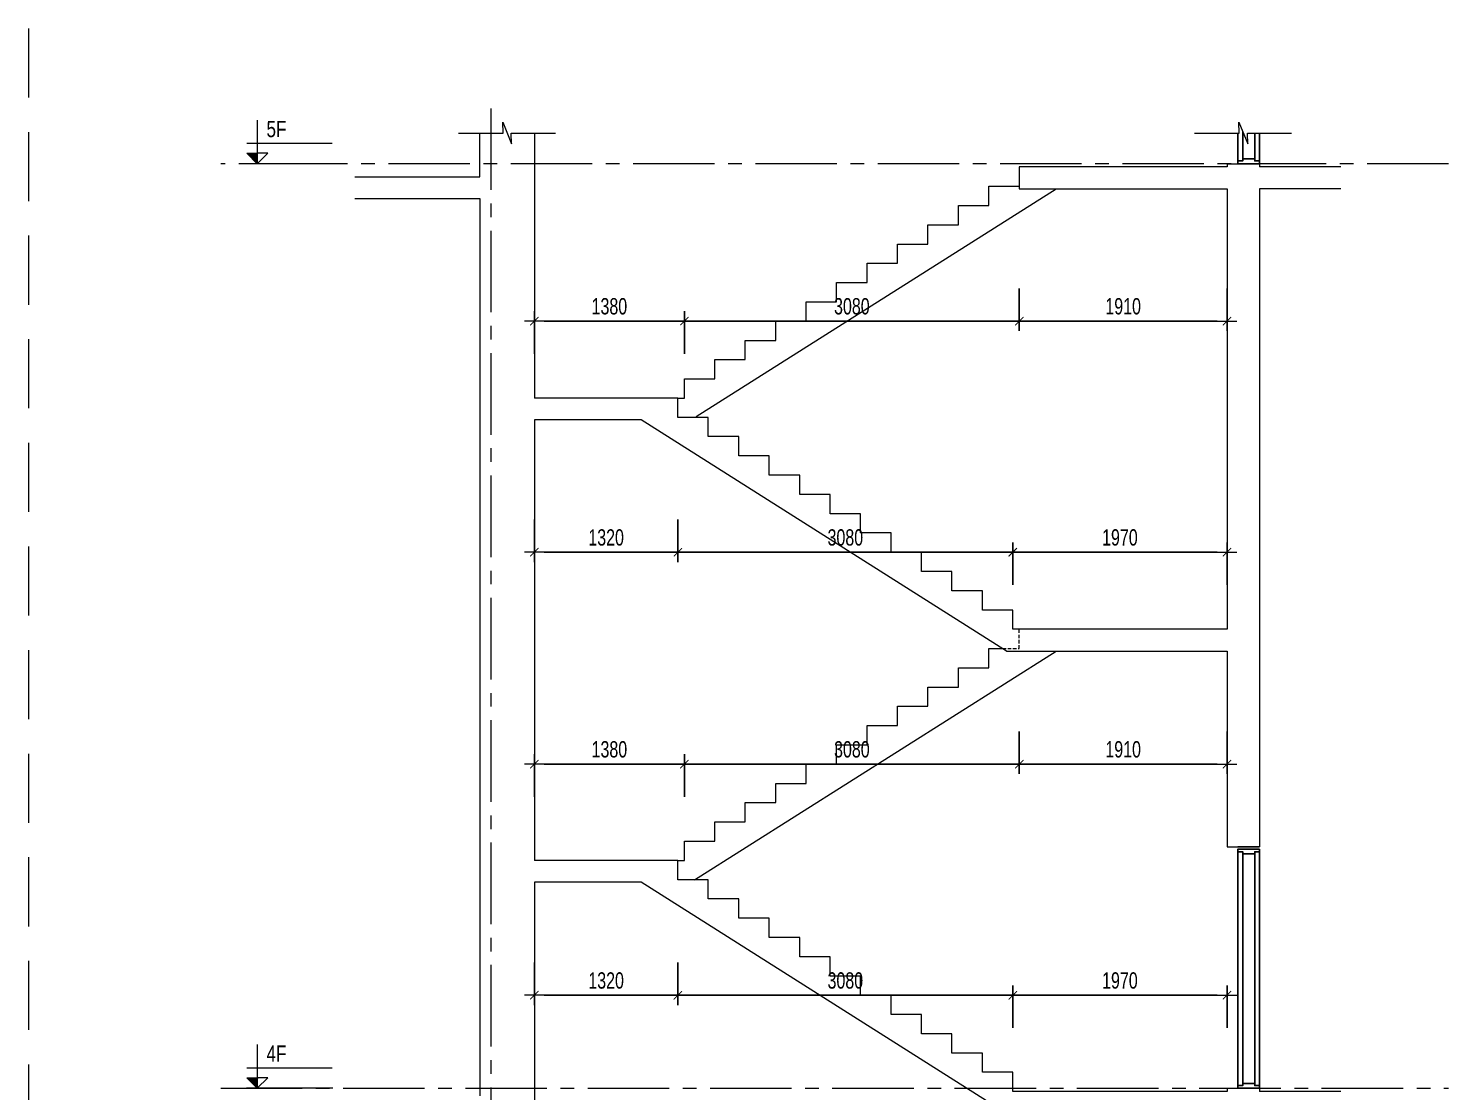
# Model space of a CAD drawing. Header units: millimetres. Extents: x -179076 to 254975, y -18667 to 296191.
# Drawn here: x 188200 to 201261, y 286418 to 296191 of the extents above; entities that cross this region are included whole.
import ezdxf

# ---------------------------------------------------------------- set-up
doc = ezdxf.new("R2010")
doc.units = ezdxf.units.MM
doc.linetypes.add('CENTER2', pattern=[1.125, 0.75, -0.125, 0.125, -0.125])
doc.linetypes.add('HIDDEN2', pattern=[4.762499999999999, 3.175, -1.5875])
doc.layers.get('Defpoints').update_dxf_attribs({"color": 151, "lineweight": 9})
doc.layers.add('A-DOOR', color=4, linetype='Continuous')
doc.layers.add('DOOR', color=4, linetype='Continuous')
for name, color, linetype, lineweight in [('NDC_S_ANNO', 7, 'Continuous', 20), ('NDC_S_AXIS', 5, 'CENTER2', 13), ('NDC_S_CONTINUOUS', 3, 'Continuous', 20), ('NDC_S_DIM', 1, 'Continuous', 15), ('NDC_S_HIDDEN', 8, 'HIDDEN2', 13), ('NDC_S_SLAB', 2, 'Continuous', 20), ('NDC_S_SYMBOL', 1, 'Continuous', 15), ('NDC_S_TEXT SYMBOL', 7, 'Continuous', 20), ('NDC_S_VN TEXT', 7, 'Continuous', 20)]:
    doc.layers.add(name, color=color, linetype=linetype, lineweight=lineweight)
doc.styles.add('NDC_ANNO', font='', dxfattribs={"width": 0.8})
doc.styles.add('NDC_DIM', font='', dxfattribs={"width": 0.75})
doc.styles.get('NDC_ANNO').set_extended_font_data('Dotum')
doc.styles.get('NDC_DIM').set_extended_font_data('Dotum')
doc.dimstyles.new('NDC_dim_60', dxfattribs={"dimscale": 60, "dimtxt": 2.5, "dimasz": 1.5, "dimexe": 1.5, "dimexo": 2.5, "dimgap": 1, "dimtad": 1, "dimdec": 0, "dimzin": 0, "dimdsep": 46, "dimtxsty": 'NDC_DIM', "dimblk": 'DIMMARK', "dimcen": 0.09, "dimdle": 1.2, "dimclrd": 1, "dimclre": 1, "dimclrt": 3, "dimadec": 0, "dimazin": 0, "dimtfac": 1, "dimtdec": 0, "dimtix": 1, "dimtofl": 0, "dimtmove": 0, "dimatfit": 3, "dimfxl": 5, "dimfxlon": 1, "dimtolj": 1, "dimtzin": 0, "dimarcsym": 0})

# ---------------------------------------------------------------- blocks, each defined once
blk = doc.blocks.new('X-SECTION-2$0$X-SEC-DOO2')
at = {"layer": 'A-DOOR'}
for p, q in [((41975.58351206721, 101971.8529757934), (41975.58351206745, 104171.8529757934)), ((42020.58351206721, 102016.8529757934), (42020.58351206745, 104126.8529757934)), ((42130.58351206721, 102016.8529757934), (42130.58351206745, 104126.8529757934)), ((42175.58351206721, 101971.8529757934), (42175.58351206745, 104171.8529757934))]:
    blk.add_line(p, q, dxfattribs=at)
for points in [[(41975.58351206745, 104171.8529757934), (41975.58351206745, 104146.8529757934), (42020.58351206745, 104146.8529757934), (42020.58351206745, 104126.8529757934), (42130.58351206745, 104126.8529757934), (42130.58351206745, 104146.8529757934), (42175.58351206745, 104146.8529757934), (42175.58351206745, 104171.8529757934)], [(41975.58351206721, 101971.8529757934), (41975.58351206721, 101996.8529757934), (42020.58351206721, 101996.8529757934), (42020.58351206721, 102016.8529757934), (42130.58351206721, 102016.8529757934), (42130.58351206721, 101996.8529757934), (42175.58351206721, 101996.8529757934), (42175.58351206721, 101971.8529757934)]]:
    blk.add_lwpolyline(points, close=True, dxfattribs=at)
at = {"layer": 'Defpoints'}
blk.add_line((41975.58351206745, 104191.8529757934), (42175.58351206745, 104191.8529757934), dxfattribs=at)
blk = doc.blocks.new('kata_block_CT')
at = {"layer": 'NDC_S_ANNO'}
blk.add_hatch(color=3, dxfattribs=at).paths.add_polyline_path([(0, 1.596954857557648), (-1.612010908633238, 1.596954857557648), (0, 0)])
at = {"layer": 'NDC_S_ANNO', "ltscale": 50}
h = blk.add_hatch(dxfattribs=at)
h.set_pattern_fill('ANSI31', color=256, scale=1.406250541793835, style=0)
h.set_pattern_definition([(45.00000000000001, (0, 5.456968210637569e-12), (-3.157122508925224, 3.157122508925225), [])])
h.paths.add_polyline_path([(0, 1.596954857557648), (0, 0), (1.612010908924276, 1.596954857557648)])
for p, q in [((-1.592704896858777, 3.140833880479477), (11.46947077315417, 3.140833880479477)), ((11.56125648126181, 5.456968210637569e-12), (-1.63869572513795, 5.456968210637569e-12))]:
    blk.add_line(p, q, dxfattribs=at)
for points in [[(0, 6.69495074864426), (0, 0)], [(0, 0), (-1.612010908924276, 1.596954857557648), (0, 1.596954857557648)], [(0, 0), (1.612010908924276, 1.596954857557648), (0, 1.596954857557648)]]:
    blk.add_lwpolyline(points, dxfattribs=at)
at = {"layer": 'NDC_S_ANNO', "color": 8, "ltscale": 50}
blk.add_lwpolyline([(0, 0), (-1.612010908633238, 1.596954857557648), (0, 1.596954857557648)], dxfattribs=at)
at = {"layer": 'NDC_S_TEXT SYMBOL', "color": 3, "style": 'NDC_ANNO', "width": 0.8}
blk.add_attdef('CT', (1.409564409346785, 4.068271311703938), '', height=2.5, dxfattribs=at)
blk = doc.blocks.new('DIMMARK')
at = {"layer": 'NDC_S_DIM', "color": 1}
blk.add_line((-1.5, 0), (1, 0), dxfattribs=at)
at = {"layer": 'NDC_S_DIM', "color": 2, "const_width": 0.1}
blk.add_lwpolyline([(-0.4242640687119285, -0.4242640687119285), (0.4242640687119285, 0.4242640687119285)], dxfattribs=at)
blk = doc.blocks.new('*D1198')
at = {"layer": 'Defpoints', "color": 0, "transparency": 16777216}
for p in [(192853.2573760772, 288542.5120243218), (194173.2573760821, 288542.5120243218), (194173.2573760821, 287302.9286909853)]:
    blk.add_point(p, dxfattribs=at)
at = {"layer": 'NDC_S_DIM', "color": 1, "lineweight": -2, "transparency": 16777216}
for p, q in [((192853.2573760772, 287602.9286909853), (192853.2573760772, 287212.9286909853)), ((194173.2573760821, 287602.9286909853), (194173.2573760821, 287212.9286909853)), ((192943.2573760772, 287302.9286909853), (194083.2573760821, 287302.9286909853))]:
    blk.add_line(p, q, dxfattribs=at)
at = {"layer": 'NDC_S_DIM', "color": 1, "lineweight": -2, "transparency": 16777216, "xscale": 90, "yscale": 90, "zscale": 90, "rotation": 180}
blk.add_blockref('DIMMARK', (192853.2573760772, 287302.9286909853), dxfattribs=at)
at = {"layer": 'NDC_S_DIM', "color": 1, "lineweight": -2, "transparency": 16777216, "xscale": 90, "yscale": 90, "zscale": 90}
blk.add_blockref('DIMMARK', (194173.2573760821, 287302.9286909853), dxfattribs=at)
at = {"layer": 'NDC_S_DIM', "color": 3, "transparency": 16777216, "insert": (193513.2573760796, 287438.0304548931), "char_height": 150, "attachment_point": 5, "style": 'NDC_DIM'}
blk.add_mtext('\\A1;1320', dxfattribs=at)
blk = doc.blocks.new('*D1199')
at = {"layer": 'Defpoints', "color": 0, "transparency": 16777216}
for p in [(194173.2573760821, 288542.5120243218), (197253.2573760821, 287302.9286909853), (197253.2573760821, 286417.5120243159)]:
    blk.add_point(p, dxfattribs=at)
at = {"layer": 'NDC_S_DIM', "color": 1, "lineweight": -2, "transparency": 16777216}
for p, q in [((194173.2573760821, 287602.9286909853), (194173.2573760821, 287212.9286909853)), ((197253.2573760821, 287002.9286909853), (197253.2573760821, 287392.9286909853)), ((194263.2573760821, 287302.9286909853), (197163.2573760821, 287302.9286909853))]:
    blk.add_line(p, q, dxfattribs=at)
at = {"layer": 'NDC_S_DIM', "color": 1, "lineweight": -2, "transparency": 16777216, "xscale": 90, "yscale": 90, "zscale": 90, "rotation": 180}
blk.add_blockref('DIMMARK', (194173.2573760821, 287302.9286909853), dxfattribs=at)
at = {"layer": 'NDC_S_DIM', "color": 1, "lineweight": -2, "transparency": 16777216, "xscale": 90, "yscale": 90, "zscale": 90}
blk.add_blockref('DIMMARK', (197253.2573760821, 287302.9286909853), dxfattribs=at)
at = {"layer": 'NDC_S_DIM', "color": 3, "transparency": 16777216, "insert": (195713.2573760821, 287438.0304548931), "char_height": 150, "attachment_point": 5, "style": 'NDC_DIM'}
blk.add_mtext('\\A1;3080', dxfattribs=at)
blk = doc.blocks.new('*D1200')
at = {"layer": 'Defpoints', "color": 0, "transparency": 16777216}
for p in [(199223.2603021218, 287302.9286909853), (197253.2573760821, 286417.5120243159), (199223.2603021218, 286417.5120243159)]:
    blk.add_point(p, dxfattribs=at)
at = {"layer": 'NDC_S_DIM', "color": 1, "lineweight": -2, "transparency": 16777216}
for p, q in [((197253.2573760821, 287002.9286909853), (197253.2573760821, 287392.9286909853)), ((199223.2603021218, 287002.9286909853), (199223.2603021218, 287392.9286909853)), ((197343.2573760821, 287302.9286909853), (199133.2603021218, 287302.9286909853))]:
    blk.add_line(p, q, dxfattribs=at)
at = {"layer": 'NDC_S_DIM', "color": 1, "lineweight": -2, "transparency": 16777216, "xscale": 90, "yscale": 90, "zscale": 90, "rotation": 180}
blk.add_blockref('DIMMARK', (197253.2573760821, 287302.9286909853), dxfattribs=at)
at = {"layer": 'NDC_S_DIM', "color": 1, "lineweight": -2, "transparency": 16777216, "xscale": 90, "yscale": 90, "zscale": 90}
blk.add_blockref('DIMMARK', (199223.2603021218, 287302.9286909853), dxfattribs=at)
at = {"layer": 'NDC_S_DIM', "color": 3, "transparency": 16777216, "insert": (198238.2588391019, 287438.0304548931), "char_height": 150, "attachment_point": 5, "style": 'NDC_DIM'}
blk.add_mtext('\\A1;1970', dxfattribs=at)
blk = doc.blocks.new('*D1201')
at = {"layer": 'Defpoints', "color": 0, "transparency": 16777216}
for p in [(194233.257376082, 289427.9286909903), (192853.2573760772, 288542.5120243222), (194233.257376082, 288542.5120243222)]:
    blk.add_point(p, dxfattribs=at)
at = {"layer": 'NDC_S_DIM', "color": 1, "lineweight": -2, "transparency": 16777216}
for p, q in [((192853.2573760772, 289127.9286909903), (192853.2573760772, 289517.9286909903)), ((192943.2573760772, 289427.9286909903), (194143.257376082, 289427.9286909903)), ((194233.257376082, 289127.9286909903), (194233.257376082, 289517.9286909903))]:
    blk.add_line(p, q, dxfattribs=at)
at = {"layer": 'NDC_S_DIM', "color": 1, "lineweight": -2, "transparency": 16777216, "xscale": 90, "yscale": 90, "zscale": 90, "rotation": 180}
blk.add_blockref('DIMMARK', (192853.2573760772, 289427.9286909903), dxfattribs=at)
at = {"layer": 'NDC_S_DIM', "color": 1, "lineweight": -2, "transparency": 16777216, "xscale": 90, "yscale": 90, "zscale": 90}
blk.add_blockref('DIMMARK', (194233.257376082, 289427.9286909903), dxfattribs=at)
at = {"layer": 'NDC_S_DIM', "color": 3, "transparency": 16777216, "insert": (193543.2573760796, 289563.0304548981), "char_height": 150, "attachment_point": 5, "style": 'NDC_DIM'}
blk.add_mtext('\\A1;1380', dxfattribs=at)
blk = doc.blocks.new('*D1202')
at = {"layer": 'Defpoints', "color": 0, "transparency": 16777216}
for p in [(197313.257376082, 290490.4286909933), (197313.257376082, 289427.9286909903), (194233.257376082, 288542.5120243222)]:
    blk.add_point(p, dxfattribs=at)
at = {"layer": 'NDC_S_DIM', "color": 1, "lineweight": -2, "transparency": 16777216}
for p, q in [((197313.257376082, 289727.9286909903), (197313.257376082, 289337.9286909903)), ((194233.257376082, 289127.9286909903), (194233.257376082, 289517.9286909903)), ((194323.257376082, 289427.9286909903), (197223.257376082, 289427.9286909903))]:
    blk.add_line(p, q, dxfattribs=at)
at = {"layer": 'NDC_S_DIM', "color": 1, "lineweight": -2, "transparency": 16777216, "xscale": 90, "yscale": 90, "zscale": 90, "rotation": 180}
blk.add_blockref('DIMMARK', (194233.257376082, 289427.9286909903), dxfattribs=at)
at = {"layer": 'NDC_S_DIM', "color": 1, "lineweight": -2, "transparency": 16777216, "xscale": 90, "yscale": 90, "zscale": 90}
blk.add_blockref('DIMMARK', (197313.257376082, 289427.9286909903), dxfattribs=at)
at = {"layer": 'NDC_S_DIM', "color": 3, "transparency": 16777216, "insert": (195773.257376082, 289563.0304548981), "char_height": 150, "attachment_point": 5, "style": 'NDC_DIM'}
blk.add_mtext('\\A1;3080', dxfattribs=at)
blk = doc.blocks.new('*D1203')
at = {"layer": 'Defpoints', "color": 0, "transparency": 16777216}
for p in [(197313.257376082, 290490.4286909933), (199223.2573760765, 290390.0390050142), (199223.2573760765, 289427.9286909903)]:
    blk.add_point(p, dxfattribs=at)
at = {"layer": 'NDC_S_DIM', "color": 1, "lineweight": -2, "transparency": 16777216}
for p, q in [((197313.257376082, 289727.9286909903), (197313.257376082, 289337.9286909903)), ((199223.2573760765, 289727.9286909903), (199223.2573760765, 289337.9286909903)), ((197403.257376082, 289427.9286909903), (199133.2573760765, 289427.9286909903))]:
    blk.add_line(p, q, dxfattribs=at)
at = {"layer": 'NDC_S_DIM', "color": 1, "lineweight": -2, "transparency": 16777216, "xscale": 90, "yscale": 90, "zscale": 90, "rotation": 180}
blk.add_blockref('DIMMARK', (197313.257376082, 289427.9286909903), dxfattribs=at)
at = {"layer": 'NDC_S_DIM', "color": 1, "lineweight": -2, "transparency": 16777216, "xscale": 90, "yscale": 90, "zscale": 90}
blk.add_blockref('DIMMARK', (199223.2573760765, 289427.9286909903), dxfattribs=at)
at = {"layer": 'NDC_S_DIM', "color": 3, "transparency": 16777216, "insert": (198268.2573760793, 289563.0304548981), "char_height": 150, "attachment_point": 5, "style": 'NDC_DIM'}
blk.add_mtext('\\A1;1910', dxfattribs=at)
blk = doc.blocks.new('*D1204')
at = {"layer": 'Defpoints', "color": 0, "transparency": 16777216}
for p in [(192853.2573760772, 292792.5120243316), (194173.257376082, 292792.5120243316), (194173.257376082, 291375.8453576618)]:
    blk.add_point(p, dxfattribs=at)
at = {"layer": 'NDC_S_DIM', "color": 1, "lineweight": -2, "transparency": 16777216}
for p, q in [((192853.2573760772, 291675.8453576618), (192853.2573760772, 291285.8453576618)), ((194173.257376082, 291675.8453576618), (194173.257376082, 291285.8453576618)), ((192943.2573760772, 291375.8453576618), (194083.257376082, 291375.8453576618))]:
    blk.add_line(p, q, dxfattribs=at)
at = {"layer": 'NDC_S_DIM', "color": 1, "lineweight": -2, "transparency": 16777216, "xscale": 90, "yscale": 90, "zscale": 90, "rotation": 180}
blk.add_blockref('DIMMARK', (192853.2573760772, 291375.8453576618), dxfattribs=at)
at = {"layer": 'NDC_S_DIM', "color": 1, "lineweight": -2, "transparency": 16777216, "xscale": 90, "yscale": 90, "zscale": 90}
blk.add_blockref('DIMMARK', (194173.257376082, 291375.8453576618), dxfattribs=at)
at = {"layer": 'NDC_S_DIM', "color": 3, "transparency": 16777216, "insert": (193513.2573760796, 291510.9471215696), "char_height": 150, "attachment_point": 5, "style": 'NDC_DIM'}
blk.add_mtext('\\A1;1320', dxfattribs=at)
blk = doc.blocks.new('*D1205')
at = {"layer": 'Defpoints', "color": 0, "transparency": 16777216}
for p in [(194173.257376082, 292792.5120243316), (197253.257376082, 291375.8453576618), (197253.257376082, 290667.5120243269)]:
    blk.add_point(p, dxfattribs=at)
at = {"layer": 'NDC_S_DIM', "color": 1, "lineweight": -2, "transparency": 16777216}
for p, q in [((194173.257376082, 291675.8453576618), (194173.257376082, 291285.8453576618)), ((197253.257376082, 291075.8453576618), (197253.257376082, 291465.8453576618)), ((194263.257376082, 291375.8453576618), (197163.257376082, 291375.8453576618))]:
    blk.add_line(p, q, dxfattribs=at)
at = {"layer": 'NDC_S_DIM', "color": 1, "lineweight": -2, "transparency": 16777216, "xscale": 90, "yscale": 90, "zscale": 90, "rotation": 180}
blk.add_blockref('DIMMARK', (194173.257376082, 291375.8453576618), dxfattribs=at)
at = {"layer": 'NDC_S_DIM', "color": 1, "lineweight": -2, "transparency": 16777216, "xscale": 90, "yscale": 90, "zscale": 90}
blk.add_blockref('DIMMARK', (197253.257376082, 291375.8453576618), dxfattribs=at)
at = {"layer": 'NDC_S_DIM', "color": 3, "transparency": 16777216, "insert": (195713.257376082, 291510.9471215696), "char_height": 150, "attachment_point": 5, "style": 'NDC_DIM'}
blk.add_mtext('\\A1;3080', dxfattribs=at)
blk = doc.blocks.new('*D1206')
at = {"layer": 'Defpoints', "color": 0, "transparency": 16777216}
for p in [(199223.2603021218, 291375.8453576618), (197253.257376082, 290667.5120243269), (199223.2603021218, 290667.5120243271)]:
    blk.add_point(p, dxfattribs=at)
at = {"layer": 'NDC_S_DIM', "color": 1, "lineweight": -2, "transparency": 16777216}
for p, q in [((197253.257376082, 291075.8453576618), (197253.257376082, 291465.8453576618)), ((199223.2603021218, 291075.8453576618), (199223.2603021218, 291465.8453576618)), ((197343.257376082, 291375.8453576618), (199133.2603021218, 291375.8453576618))]:
    blk.add_line(p, q, dxfattribs=at)
at = {"layer": 'NDC_S_DIM', "color": 1, "lineweight": -2, "transparency": 16777216, "xscale": 90, "yscale": 90, "zscale": 90, "rotation": 180}
blk.add_blockref('DIMMARK', (197253.257376082, 291375.8453576618), dxfattribs=at)
at = {"layer": 'NDC_S_DIM', "color": 1, "lineweight": -2, "transparency": 16777216, "xscale": 90, "yscale": 90, "zscale": 90}
blk.add_blockref('DIMMARK', (199223.2603021218, 291375.8453576618), dxfattribs=at)
at = {"layer": 'NDC_S_DIM', "color": 3, "transparency": 16777216, "insert": (198238.2588391019, 291510.9471215696), "char_height": 150, "attachment_point": 5, "style": 'NDC_DIM'}
blk.add_mtext('\\A1;1970', dxfattribs=at)
blk = doc.blocks.new('*D1207')
at = {"layer": 'Defpoints', "color": 0, "transparency": 16777216}
for p in [(194233.2573760821, 293500.8453576674), (192853.2573760772, 292792.5120243315), (194233.2573760821, 292792.5120243315)]:
    blk.add_point(p, dxfattribs=at)
at = {"layer": 'NDC_S_DIM', "color": 1, "lineweight": -2, "transparency": 16777216}
for p, q in [((192853.2573760772, 293200.8453576674), (192853.2573760772, 293590.8453576674)), ((192943.2573760772, 293500.8453576674), (194143.2573760821, 293500.8453576674)), ((194233.2573760821, 293200.8453576674), (194233.2573760821, 293590.8453576674))]:
    blk.add_line(p, q, dxfattribs=at)
at = {"layer": 'NDC_S_DIM', "color": 1, "lineweight": -2, "transparency": 16777216, "xscale": 90, "yscale": 90, "zscale": 90, "rotation": 180}
blk.add_blockref('DIMMARK', (192853.2573760772, 293500.8453576674), dxfattribs=at)
at = {"layer": 'NDC_S_DIM', "color": 1, "lineweight": -2, "transparency": 16777216, "xscale": 90, "yscale": 90, "zscale": 90}
blk.add_blockref('DIMMARK', (194233.2573760821, 293500.8453576674), dxfattribs=at)
at = {"layer": 'NDC_S_DIM', "color": 3, "transparency": 16777216, "insert": (193543.2573760796, 293635.9471215752), "char_height": 150, "attachment_point": 5, "style": 'NDC_DIM'}
blk.add_mtext('\\A1;1380', dxfattribs=at)
blk = doc.blocks.new('*D1208')
at = {"layer": 'Defpoints', "color": 0, "transparency": 16777216}
for p in [(197313.2573760821, 294717.5120243379), (197313.2573760821, 293500.8453576674), (194233.2573760821, 292792.5120243315)]:
    blk.add_point(p, dxfattribs=at)
at = {"layer": 'NDC_S_DIM', "color": 1, "lineweight": -2, "transparency": 16777216}
for p, q in [((197313.2573760821, 293800.8453576674), (197313.2573760821, 293410.8453576674)), ((194233.2573760821, 293200.8453576674), (194233.2573760821, 293590.8453576674)), ((194323.2573760821, 293500.8453576674), (197223.2573760821, 293500.8453576674))]:
    blk.add_line(p, q, dxfattribs=at)
at = {"layer": 'NDC_S_DIM', "color": 1, "lineweight": -2, "transparency": 16777216, "xscale": 90, "yscale": 90, "zscale": 90, "rotation": 180}
blk.add_blockref('DIMMARK', (194233.2573760821, 293500.8453576674), dxfattribs=at)
at = {"layer": 'NDC_S_DIM', "color": 1, "lineweight": -2, "transparency": 16777216, "xscale": 90, "yscale": 90, "zscale": 90}
blk.add_blockref('DIMMARK', (197313.2573760821, 293500.8453576674), dxfattribs=at)
at = {"layer": 'NDC_S_DIM', "color": 3, "transparency": 16777216, "insert": (195773.2573760821, 293635.9471215752), "char_height": 150, "attachment_point": 5, "style": 'NDC_DIM'}
blk.add_mtext('\\A1;3080', dxfattribs=at)
blk = doc.blocks.new('*D1209')
at = {"layer": 'Defpoints', "color": 0, "transparency": 16777216}
for p in [(197313.2573760821, 294717.5120243379), (199223.2573760765, 294717.5120243379), (199223.2573760765, 293500.8453576674)]:
    blk.add_point(p, dxfattribs=at)
at = {"layer": 'NDC_S_DIM', "color": 1, "lineweight": -2, "transparency": 16777216}
for p, q in [((197313.2573760821, 293800.8453576674), (197313.2573760821, 293410.8453576674)), ((199223.2573760765, 293800.8453576674), (199223.2573760765, 293410.8453576674)), ((197403.2573760821, 293500.8453576674), (199133.2573760765, 293500.8453576674))]:
    blk.add_line(p, q, dxfattribs=at)
at = {"layer": 'NDC_S_DIM', "color": 1, "lineweight": -2, "transparency": 16777216, "xscale": 90, "yscale": 90, "zscale": 90, "rotation": 180}
blk.add_blockref('DIMMARK', (197313.2573760821, 293500.8453576674), dxfattribs=at)
at = {"layer": 'NDC_S_DIM', "color": 1, "lineweight": -2, "transparency": 16777216, "xscale": 90, "yscale": 90, "zscale": 90}
blk.add_blockref('DIMMARK', (199223.2573760765, 293500.8453576674), dxfattribs=at)
at = {"layer": 'NDC_S_DIM', "color": 3, "transparency": 16777216, "insert": (198268.2573760793, 293635.9471215752), "char_height": 150, "attachment_point": 5, "style": 'NDC_DIM'}
blk.add_mtext('\\A1;1910', dxfattribs=at)

msp = doc.modelspace()

# ---------------------------------------------------------------- linework, layer by layer
at = {"layer": 'A-DOOR'}
for p, q in [((199323.2573760841, 294947.5120234702), (199323.257376084, 295229.6746144835)), ((199368.2573760841, 294992.5120234702), (199368.257376084, 295242.1746143136)), ((199478.2573760841, 294992.5120234702), (199478.257376084, 295229.6746144835)), ((199523.2573760841, 294947.5120234702), (199523.257376084, 295229.6746144835))]:
    msp.add_line(p, q, dxfattribs=at)
msp.add_lwpolyline([(199523.2573760841, 294947.5120234702), (199523.2573760841, 294972.5120234702), (199478.2573760841, 294972.5120234702), (199478.2573760841, 294992.5120234702), (199368.2573760841, 294992.5120234702), (199368.2573760841, 294972.5120234702), (199323.2573760841, 294972.5120234702), (199323.2573760841, 294947.5120234702)], close=True, dxfattribs=at)
at = {"layer": 'NDC_S_AXIS', "ltscale": 1000}
for p, q in [((192453.2573760768, 295456.2271200131), (192453.2573760772, 263186.2884975654)), ((201261.0803370143, 294947.5120243378), (189968.6308091068, 294947.5120243378)), ((189968.6308091068, 286447.5120243161), (201261.080337, 286447.5120243161))]:
    msp.add_line(p, q, dxfattribs=at)
at = {"layer": 'NDC_S_CONTINUOUS'}
for p, q in [((194340.1600550415, 292623.4800237189), (197651.1941830697, 294717.5120243379)), ((194327.4294771884, 288365.4286909883), (197651.1941830695, 290467.5120243268))]:
    msp.add_line(p, q, dxfattribs=at)
for points in [[(194173.257376082, 292792.5120243316), (194233.2573760821, 292792.5120243316), (194233.2573760821, 292969.5953576659), (194513.2573760821, 292969.5953576659), (194513.2573760821, 293146.6786909997), (194793.2573760821, 293146.6786909997), (194793.2573760821, 293323.7620243336), (195073.2573760821, 293323.7620243336), (195073.2573760821, 293500.8453576674), (195353.2573760821, 293500.8453576674), (195353.2573760821, 293677.9286910013), (195633.2573760821, 293677.9286910013), (195633.2573760821, 293855.0120243351), (195913.2573760821, 293855.0120243351), (195913.2573760821, 294032.0953576689), (196193.2573760821, 294032.0953576689), (196193.2573760821, 294209.1786910028), (196473.2573760821, 294209.1786910028), (196473.2573760821, 294386.2620243366), (196753.2573760821, 294386.2620243366), (196753.2573760821, 294563.3453576704), (197033.2573760821, 294563.3453576704), (197033.2573760821, 294740.4286910043), (197313.2573760821, 294740.4286910043)], [(194173.2573760821, 288542.5120243222), (194233.257376082, 288542.5120243222), (194233.257376082, 288719.595357655), (194513.257376082, 288719.595357655), (194513.257376082, 288896.6786909888), (194793.257376082, 288896.6786909888), (194793.257376082, 289073.7620243226), (195073.257376082, 289073.7620243226), (195073.257376082, 289250.8453576565), (195353.257376082, 289250.8453576565), (195353.257376082, 289427.9286909903), (195633.257376082, 289427.9286909903), (195633.257376082, 289605.0120243242), (195913.257376082, 289605.0120243242), (195913.257376082, 289782.095357658), (196193.257376082, 289782.095357658), (196193.257376082, 289959.1786909918), (196473.257376082, 289959.1786909918), (196473.257376082, 290136.2620243257), (196753.257376082, 290136.2620243257), (196753.257376082, 290313.3453576595), (197033.257376082, 290313.3453576595), (197033.257376082, 290490.4286909933), (197159.085274977, 290490.4286909933)]]:
    msp.add_lwpolyline(points, dxfattribs=at)
at = {"layer": 'NDC_S_HIDDEN', "ltscale": 200}
msp.add_line((188200.3663426586, 296191.2330351886), (188200.3663426586, 262591.2330352269), dxfattribs=at)
at = {"layer": 'NDC_S_HIDDEN', "ltscale": 10}
msp.add_lwpolyline([(197159.085274977, 290490.4286909933), (197313.257376082, 290490.4286909933), (197313.257376082, 290667.5120243269)], dxfattribs=at)
at = {"layer": 'NDC_S_SLAB'}
for p, q in [((192853.2573760772, 295229.6746144835), (192853.2573760772, 292792.5120243315)), ((199223.2573760765, 294947.5120243375), (199223.2573760765, 294917.5120243379)), ((199223.2573760766, 294947.5120243377), (199523.2573760841, 294947.5120243378)), ((199523.2573760766, 294947.5120243378), (199523.2573760766, 294917.5120243375)), ((200270.407908898, 294917.5120243375), (199523.2573760766, 294917.5120243375)), ((191201.3525750182, 294827.5120243353), (192353.2573760771, 294827.5120243353)), ((197313.2573760821, 294717.5120243379), (197313.2573760821, 294717.5120243379)), ((199223.2573760765, 294717.5120243378), (199223.2573760765, 290667.5120243271)), ((199523.2573760766, 294717.5120243375), (199523.2573760765, 288667.5120234486)), ((200270.407908898, 294717.5120243375), (199523.2573760766, 294717.5120243375)), ((192853.2573760772, 292592.5120243315), (192853.2573760772, 288542.5120243218)), ((193835.3205690943, 292592.5120243315), (192853.2603021224, 292592.5120243315)), ((197195.3205690941, 290467.5120243269), (193835.3205690943, 292592.5120243315)), ((197195.3205690941, 290467.5120243269), (199223.2603021218, 290467.5120243269)), ((199223.2573760765, 290467.5120243271), (199223.2573760765, 288667.5120234486)), ((199223.2573760767, 288667.5120234486), (199523.2573760841, 288667.5120234486)), ((192853.2573760772, 288342.5120243219), (192853.2573760772, 284917.5120243164)), ((193835.3205690949, 288342.5120243217), (192853.2603021224, 288342.5120243218)), ((197195.3205690979, 286217.5120243137), (193835.3205690949, 288342.5120243217)), ((199223.2573760765, 286447.5120243161), (199223.2573760765, 286417.5120243159)), ((199223.2573760766, 286447.512024316), (199523.2573760841, 286447.5120243161)), ((199523.2573760765, 286447.5120243161), (199523.2573760765, 286417.5120243159)), ((200270.407908898, 286417.5120243159), (199523.2573760765, 286417.5120243159))]:
    msp.add_line(p, q, dxfattribs=at)
for points in [[(192353.2573760771, 294827.5120243353), (192353.2573760771, 295229.6746144835)], [(199223.2603021216, 294917.5120243379), (197313.2573760821, 294917.5120243379), (197313.2573760821, 294717.5120243379), (199223.2603021216, 294717.5120243379)], [(191201.3525750182, 294627.5120243353), (192353.2573760771, 294627.5120243353), (192353.2573760771, 286377.5120243136)], [(199223.2603021218, 290667.5120243271), (197253.257376082, 290667.5120243269), (197253.257376082, 290844.5953576607), (196973.257376082, 290844.5953576607), (196973.257376082, 291021.6786909944), (196693.257376082, 291021.6786909944), (196693.257376082, 291198.7620243281), (196413.257376082, 291198.7620243281), (196413.257376082, 291375.8453576618), (196133.257376082, 291375.8453576618), (196133.257376082, 291552.9286909956), (195853.257376082, 291552.9286909956), (195853.257376082, 291730.0120243293), (195573.257376082, 291730.0120243293), (195573.257376082, 291907.095357663), (195293.257376082, 291907.095357663), (195293.257376082, 292084.1786909967), (195013.257376082, 292084.1786909967), (195013.257376082, 292261.2620243304), (194733.257376082, 292261.2620243304), (194733.257376082, 292438.3453576642), (194453.257376082, 292438.3453576642), (194453.257376082, 292615.4286909979), (194173.257376082, 292615.4286909979), (194173.257376082, 292792.5120243316), (192853.2573760772, 292792.5120243316)], [(199223.2603021218, 286417.5120243159), (197253.2573760821, 286417.5120243159), (197253.2573760821, 286594.59535765), (196973.2573760821, 286594.59535765), (196973.2573760821, 286771.6786909838), (196693.2573760821, 286771.6786909838), (196693.2573760821, 286948.7620243176), (196413.2573760821, 286948.7620243176), (196413.2573760821, 287125.8453576515), (196133.2573760821, 287125.8453576515), (196133.2573760821, 287302.9286909853), (195853.2573760821, 287302.9286909853), (195853.2573760821, 287480.0120243191), (195573.2573760821, 287480.0120243191), (195573.2573760821, 287657.095357653), (195293.2573760821, 287657.095357653), (195293.2573760821, 287834.1786909868), (195013.2573760821, 287834.1786909868), (195013.2573760821, 288011.2620243207), (194733.2573760821, 288011.2620243207), (194733.2573760821, 288188.3453576545), (194453.2573760821, 288188.3453576545), (194453.2573760821, 288365.4286909883), (194173.2573760821, 288365.4286909883), (194173.2573760821, 288542.5120243222), (192853.2573760772, 288542.5120243222)]]:
    msp.add_lwpolyline(points, dxfattribs=at)
at = {"layer": 'NDC_S_SYMBOL'}
for points in [[(192155.814727261, 295229.6746144835), (192565.4312887516, 295229.6746144835), (192563.2573758539, 295329.6746144835), (192643.2573763009, 295129.6746142972), (192641.0834630307, 295229.6746144835), (193047.3689827922, 295229.6746144835)], [(198925.8147272602, 295229.6746144835), (199335.4312887508, 295229.6746144835), (199333.2573758531, 295329.6746144835), (199413.2573763001, 295129.6746142973), (199411.0834630299, 295229.6746144835), (199817.3689827914, 295229.6746144835)]]:
    msp.add_lwpolyline(points, dxfattribs=at)

# ---------------------------------------------------------------- block references
at = {"layer": 'DOOR', "xscale": -1}
msp.add_blockref('X-SECTION-2$0$X-SEC-DOO2', (241498.8408881513, 184475.6590476552), dxfattribs=at)
at = {"layer": 'NDC_S_VN TEXT', "xscale": 60, "yscale": 60, "zscale": 60}
for p, values in [((190305.3123000731, 294947.5120243374), {'CT': '5F'}), ((190305.3123000731, 286447.5120251852), {'CT': '4F'})]:
    msp.add_blockref('kata_block_CT', p, dxfattribs=at).add_auto_attribs(values)

# ---------------------------------------------------------------- dimensions: what is measured, and where the dimension line sits
at = {"layer": 'NDC_S_DIM'}
for base, p1, p2, picture, middle in [((197313.2573760821, 293500.8453576674), (194233.2573760821, 292792.5120243315), (197313.2573760821, 294717.5120243379), '*D1208', (195773.2573760821, 293635.9471215752)), ((199223.2573760765, 293500.8453576674), (197313.2573760821, 294717.5120243379), (199223.2573760765, 294717.5120243379), '*D1209', (198268.2573760793, 293635.9471215752)), ((197253.257376082, 291375.8453576618), (194173.257376082, 292792.5120243316), (197253.257376082, 290667.5120243269), '*D1205', (195713.257376082, 291510.9471215696)), ((199223.2603021218, 291375.8453576618), (197253.257376082, 290667.5120243269), (199223.2603021218, 290667.5120243271), '*D1206', (198238.2588391019, 291510.9471215696)), ((197313.257376082, 289427.9286909903), (194233.257376082, 288542.5120243222), (197313.257376082, 290490.4286909933), '*D1202', (195773.257376082, 289563.0304548981)), ((199223.2573760765, 289427.9286909903), (197313.257376082, 290490.4286909933), (199223.2573760765, 290390.0390050142), '*D1203', (198268.2573760793, 289563.0304548981)), ((197253.2573760821, 287302.9286909853), (194173.2573760821, 288542.5120243218), (197253.2573760821, 286417.5120243159), '*D1199', (195713.2573760821, 287438.0304548931)), ((199223.2603021218, 287302.9286909853), (197253.2573760821, 286417.5120243159), (199223.2603021218, 286417.5120243159), '*D1200', (198238.2588391019, 287438.0304548931))]:
    dim = msp.add_linear_dim(base=base, p1=p1, p2=p2, dimstyle='NDC_dim_60', override={"dimtmove": 1}, dxfattribs=at)
    dim.commit()
    dim.dimension.update_dxf_attribs({"geometry": picture, "text_midpoint": middle})
for base, p1, p2, picture, middle in [((194233.2573760821, 293500.8453576674), (192853.2573760772, 292792.5120243315), (194233.2573760821, 292792.5120243315), '*D1207', (193543.2573760796, 293635.9471215752)), ((194173.257376082, 291375.8453576618), (192853.2573760772, 292792.5120243316), (194173.257376082, 292792.5120243316), '*D1204', (193513.2573760796, 291510.9471215696)), ((194233.257376082, 289427.9286909903), (192853.2573760772, 288542.5120243222), (194233.257376082, 288542.5120243222), '*D1201', (193543.2573760796, 289563.0304548981)), ((194173.2573760821, 287302.9286909853), (192853.2573760772, 288542.5120243218), (194173.2573760821, 288542.5120243218), '*D1198', (193513.2573760796, 287438.0304548931))]:
    dim = msp.add_linear_dim(base=base, p1=p1, p2=p2, dimstyle='NDC_dim_60', dxfattribs=at)
    dim.commit()
    dim.dimension.update_dxf_attribs({"geometry": picture, "text_midpoint": middle})

doc.saveas('drawing.dxf')
